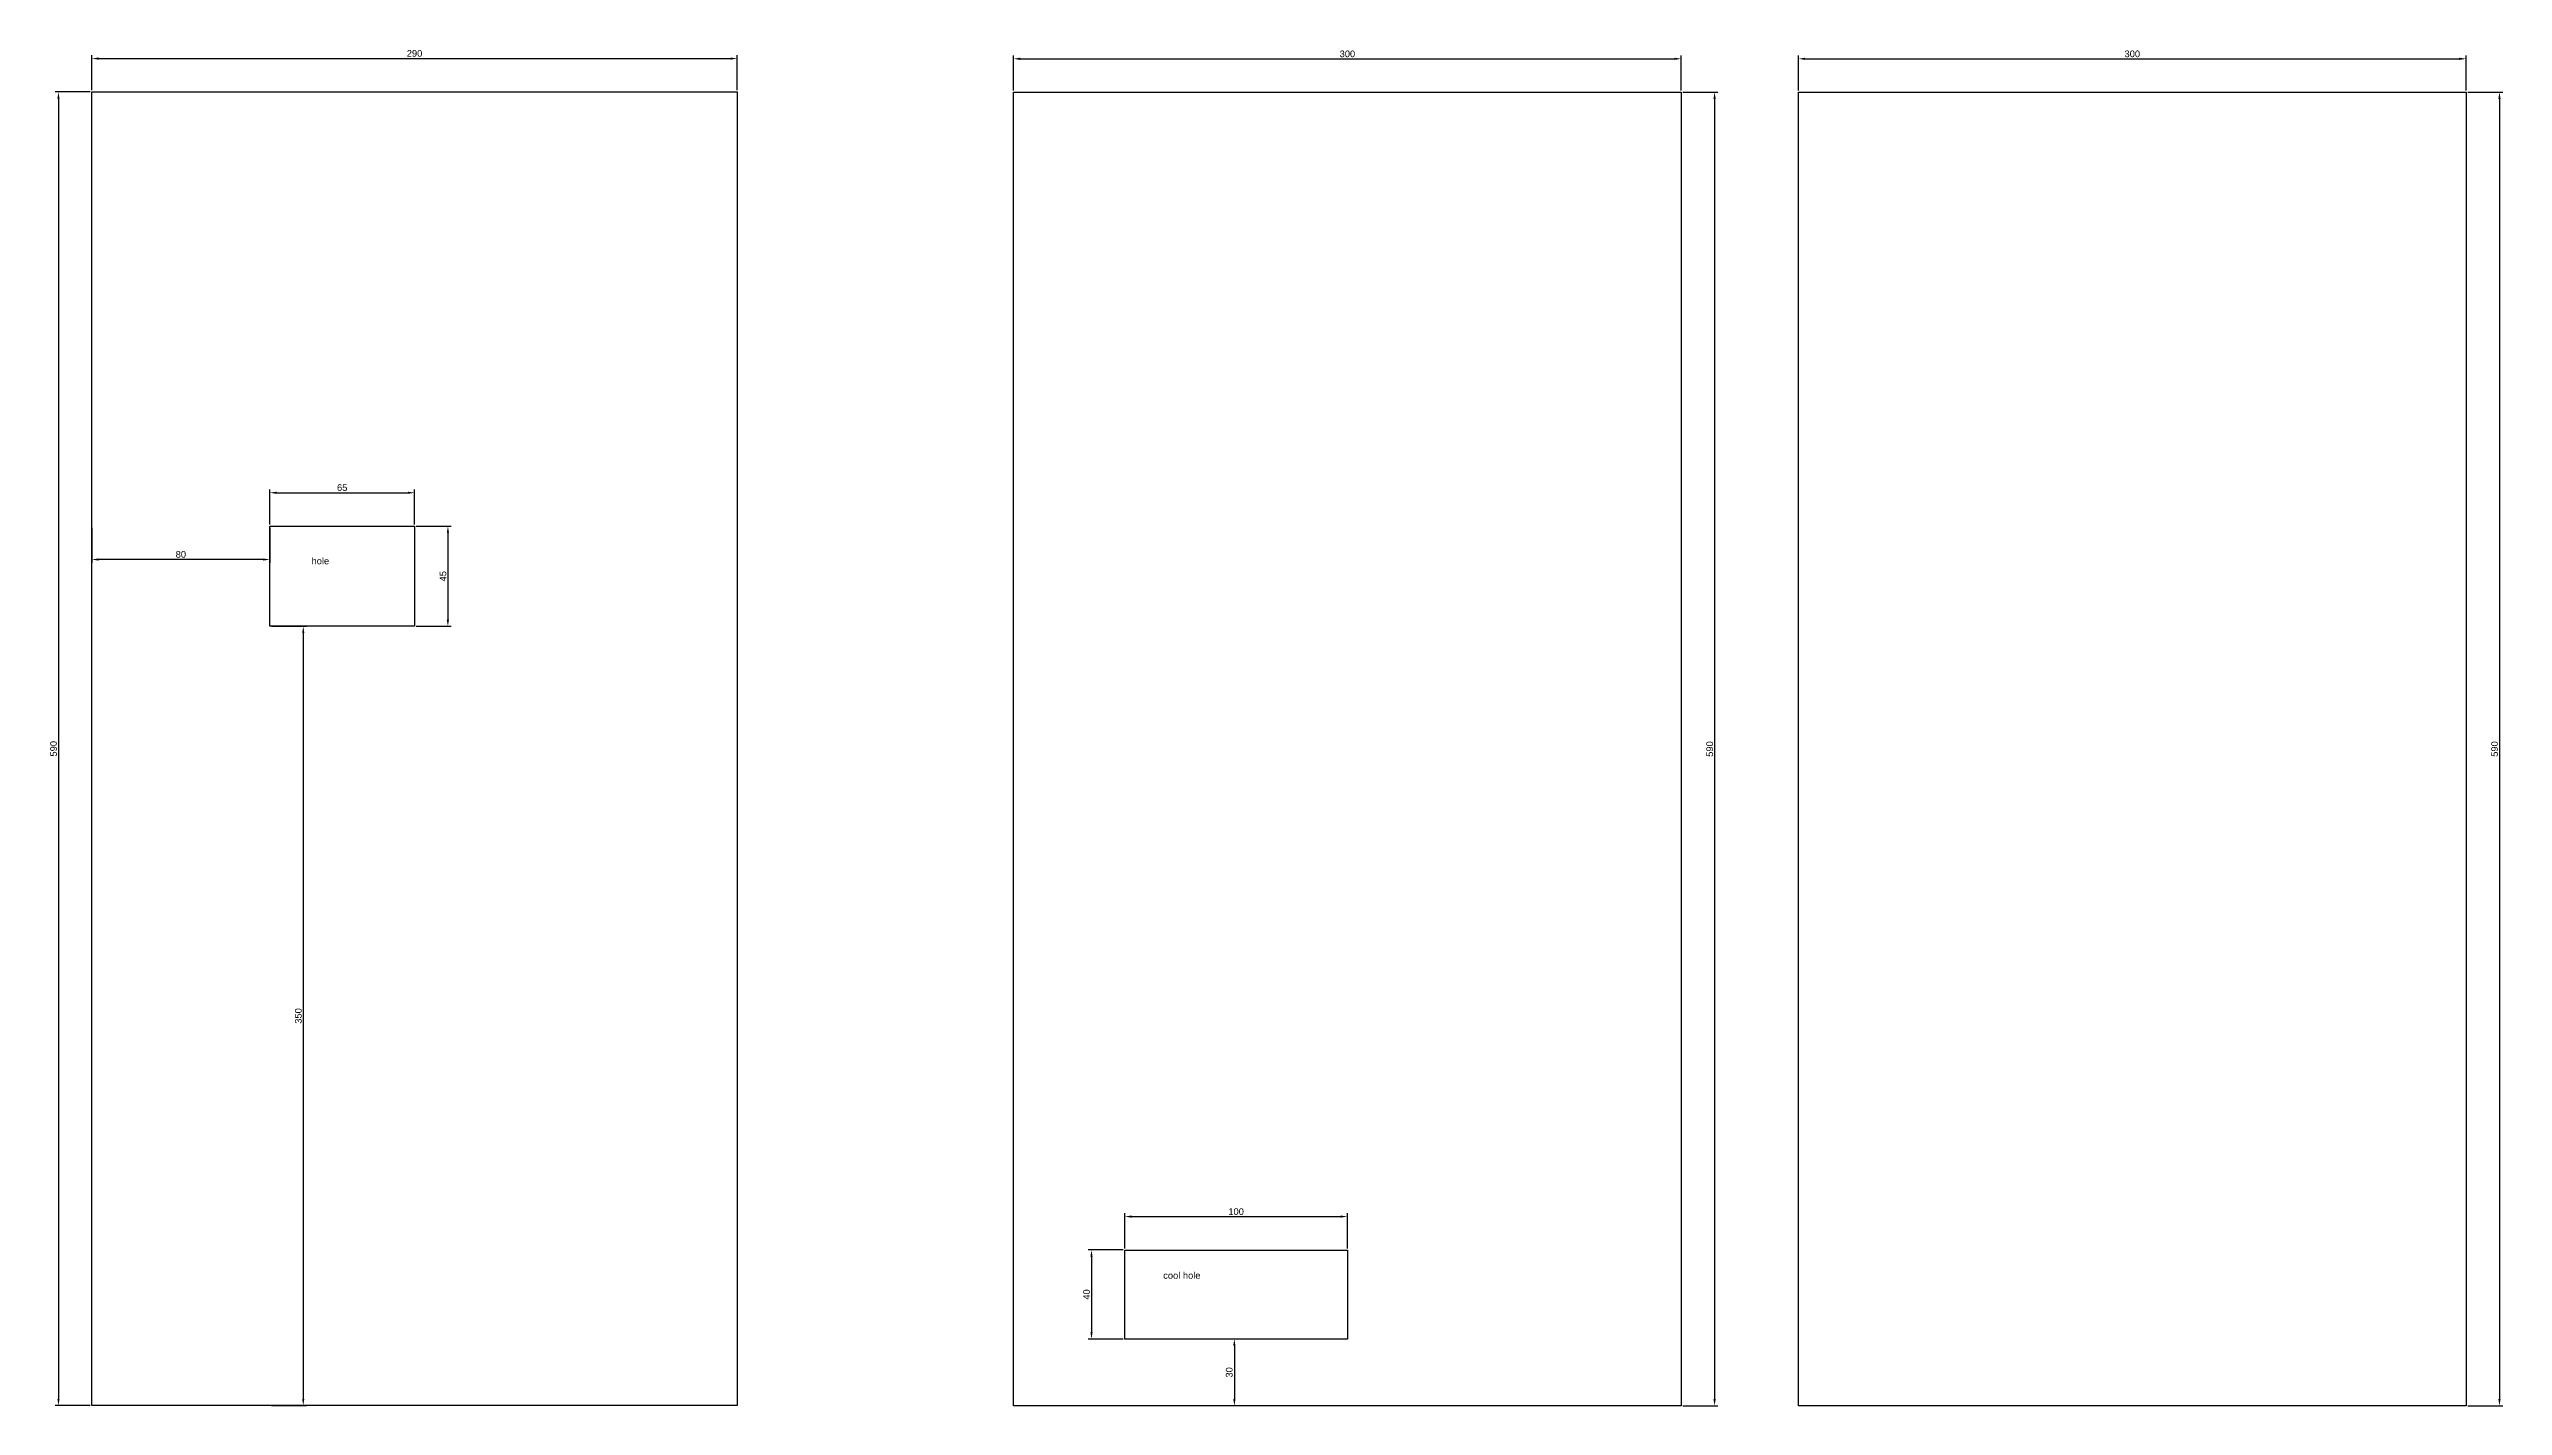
# Model space of a CAD drawing. Header units: millimetres. Extents: x 773 to 2969, y 851 to 1549.
# Drawn here: x 1866 to 2969, y 939 to 1548 of the extents above; entities that cross this region are included whole.
import ezdxf

# ---------------------------------------------------------------- set-up
doc = ezdxf.new("R2010")
doc.units = ezdxf.units.MM
doc.styles.add('Arial_3', font='Arial Unicode MS.ttf', dxfattribs={"height": 3})
doc.styles.get("Standard").update_dxf_attribs({"font": 'Arial Unicode MS.ttf'})
doc.dimstyles.new('Decimal-3', dxfattribs={"dimscale": 1.2, "dimtxt": 2.5, "dimasz": 2.5, "dimexe": 1.25, "dimexo": 0.625, "dimtad": 1, "dimtxsty": 'Standard', "dimcen": 2.5, "dimadec": 0, "dimazin": 0, "dimtfac": 1, "dimtmove": 0, "dimatfit": 3, "dimfxl": 1, "dimarcsym": 0})

# ---------------------------------------------------------------- blocks, each defined once
blk = doc.blocks.new('*D13')
at = {"color": 0, "lineweight": -2, "transparency": 16777216}
for p, q in [((1885.6, 1529.5), (1885.6, 1545.2)), ((1888.6, 1543.7), (2172.6, 1543.7)), ((2175.6, 1529.5), (2175.6, 1545.2))]:
    blk.add_line(p, q, dxfattribs=at)
at = {"color": 0, "transparency": 16777216}
for points in [[(1888.6, 1544.2), (1888.6, 1543.2), (1885.6, 1543.7)], [(2172.6, 1544.2), (2172.6, 1543.2), (2175.6, 1543.7)]]:
    blk.add_solid(points, dxfattribs=at)
at = {"layer": 'Defpoints', "color": 0, "transparency": 16777216}
for p in [(2175.6, 1543.7), (1885.6, 1528.7), (2175.6, 1528.7)]:
    blk.add_point(p, dxfattribs=at)
at = {"color": 0, "transparency": 16777216, "insert": (2030.6, 1546), "char_height": 3, "attachment_point": 5}
blk.add_mtext('290', dxfattribs=at)
blk = doc.blocks.new('*D14')
at = {"color": 0, "lineweight": -2, "transparency": 16777216}
for p, q in [((1884.9, 1528.7), (1869.1, 1528.7)), ((1870.6, 1525.7), (1870.6, 941.7)), ((1884.9, 938.7), (1869.1, 938.7))]:
    blk.add_line(p, q, dxfattribs=at)
at = {"color": 0, "transparency": 16777216}
for points in [[(1870.1, 1525.7), (1871.1, 1525.7), (1870.6, 1528.7)], [(1870.1, 941.7), (1871.1, 941.7), (1870.6, 938.7)]]:
    blk.add_solid(points, dxfattribs=at)
at = {"layer": 'Defpoints', "color": 0, "transparency": 16777216}
for p in [(1885.6, 1528.7), (1870.6, 938.7), (1885.6, 938.7)]:
    blk.add_point(p, dxfattribs=at)
at = {"color": 0, "transparency": 16777216, "insert": (1868.4, 1233.7), "char_height": 3, "attachment_point": 5, "rotation": 90}
blk.add_mtext('590', dxfattribs=at)
blk = doc.blocks.new('*D24')
at = {"color": 0, "lineweight": -2, "transparency": 16777216}
for p, q in [((2299.8, 1529.3), (2299.8, 1545.1)), ((2599.8, 1529.3), (2599.8, 1545.1)), ((2302.8, 1543.6), (2596.8, 1543.6))]:
    blk.add_line(p, q, dxfattribs=at)
at = {"color": 0, "transparency": 16777216}
for points in [[(2302.8, 1544.1), (2302.8, 1543.1), (2299.8, 1543.6)], [(2596.8, 1544.1), (2596.8, 1543.1), (2599.8, 1543.6)]]:
    blk.add_solid(points, dxfattribs=at)
at = {"layer": 'Defpoints', "color": 0, "transparency": 16777216}
for p in [(2599.8, 1543.6), (2299.8, 1528.6), (2599.8, 1528.6)]:
    blk.add_point(p, dxfattribs=at)
at = {"color": 0, "transparency": 16777216, "insert": (2449.8, 1545.8), "char_height": 3, "attachment_point": 5}
blk.add_mtext('300', dxfattribs=at)
blk = doc.blocks.new('*D25')
at = {"color": 0, "lineweight": -2, "transparency": 16777216}
for p, q in [((2600.6, 1528.6), (2616.3, 1528.6)), ((2614.8, 1525.6), (2614.8, 941.6)), ((2600.6, 938.6), (2616.3, 938.6))]:
    blk.add_line(p, q, dxfattribs=at)
at = {"color": 0, "transparency": 16777216}
for points in [[(2614.3, 1525.6), (2615.3, 1525.6), (2614.8, 1528.6)], [(2614.3, 941.6), (2615.3, 941.6), (2614.8, 938.6)]]:
    blk.add_solid(points, dxfattribs=at)
at = {"layer": 'Defpoints', "color": 0, "transparency": 16777216}
for p in [(2599.8, 1528.6), (2599.8, 938.6), (2614.8, 938.6)]:
    blk.add_point(p, dxfattribs=at)
at = {"color": 0, "transparency": 16777216, "insert": (2612.6, 1233.6), "char_height": 3, "attachment_point": 5, "rotation": 90}
blk.add_mtext('590', dxfattribs=at)
blk = doc.blocks.new('*D33')
at = {"color": 0, "lineweight": -2, "transparency": 16777216}
for p, q in [((1965.6, 1334.5), (1965.6, 1350.2)), ((1968.6, 1348.7), (2027.6, 1348.7)), ((2030.6, 1334.5), (2030.6, 1350.2))]:
    blk.add_line(p, q, dxfattribs=at)
at = {"color": 0, "transparency": 16777216}
for points in [[(1968.6, 1349.2), (1968.6, 1348.2), (1965.6, 1348.7)], [(2027.6, 1349.2), (2027.6, 1348.2), (2030.6, 1348.7)]]:
    blk.add_solid(points, dxfattribs=at)
at = {"layer": 'Defpoints', "color": 0, "transparency": 16777216}
for p in [(2030.6, 1348.7), (1965.6, 1333.7), (2030.6, 1333.7)]:
    blk.add_point(p, dxfattribs=at)
at = {"color": 0, "transparency": 16777216, "insert": (1998.1, 1351), "char_height": 3, "attachment_point": 5}
blk.add_mtext('65', dxfattribs=at)
blk = doc.blocks.new('*D34')
at = {"color": 0, "lineweight": -2, "transparency": 16777216}
for p, q in [((2031.4, 1333.7), (2047.1, 1333.7)), ((2045.6, 1330.7), (2045.6, 1291.7)), ((2031.4, 1288.7), (2047.1, 1288.7))]:
    blk.add_line(p, q, dxfattribs=at)
at = {"color": 0, "transparency": 16777216}
for points in [[(2045.1, 1330.7), (2046.1, 1330.7), (2045.6, 1333.7)], [(2045.1, 1291.7), (2046.1, 1291.7), (2045.6, 1288.7)]]:
    blk.add_solid(points, dxfattribs=at)
at = {"layer": 'Defpoints', "color": 0, "transparency": 16777216}
for p in [(2030.6, 1333.7), (2030.6, 1288.7), (2045.6, 1288.7)]:
    blk.add_point(p, dxfattribs=at)
at = {"color": 0, "transparency": 16777216, "insert": (2043.4, 1311.2), "char_height": 3, "attachment_point": 5, "rotation": 90}
blk.add_mtext('45', dxfattribs=at)
blk = doc.blocks.new('*D35')
at = {"color": 0, "lineweight": -2, "transparency": 16777216}
for p, q in [((1885.6, 1333), (1885.6, 1317.2)), ((1965.6, 1333), (1965.6, 1317.2)), ((1962.6, 1318.7), (1888.6, 1318.7))]:
    blk.add_line(p, q, dxfattribs=at)
at = {"color": 0, "transparency": 16777216}
for points in [[(1888.6, 1319.2), (1888.6, 1318.2), (1885.6, 1318.7)], [(1962.6, 1319.2), (1962.6, 1318.2), (1965.6, 1318.7)]]:
    blk.add_solid(points, dxfattribs=at)
at = {"layer": 'Defpoints', "color": 0, "transparency": 16777216}
for p in [(1885.6, 1333.7), (1965.6, 1333.7), (1885.6, 1318.7)]:
    blk.add_point(p, dxfattribs=at)
at = {"color": 0, "transparency": 16777216, "insert": (1925.6, 1321), "char_height": 3, "attachment_point": 5}
blk.add_mtext('80', dxfattribs=at)
blk = doc.blocks.new('*D36')
at = {"color": 0, "lineweight": -2, "transparency": 16777216}
for p, q in [((1966.4, 1288.7), (1982.1, 1288.7)), ((1980.6, 1285.7), (1980.6, 941.7)), ((1966.4, 938.7), (1982.1, 938.7))]:
    blk.add_line(p, q, dxfattribs=at)
at = {"color": 0, "transparency": 16777216}
for points in [[(1980.1, 1285.7), (1981.1, 1285.7), (1980.6, 1288.7)], [(1980.1, 941.7), (1981.1, 941.7), (1980.6, 938.7)]]:
    blk.add_solid(points, dxfattribs=at)
at = {"layer": 'Defpoints', "color": 0, "transparency": 16777216}
for p in [(1965.6, 1288.7), (1965.6, 938.7), (1980.6, 938.7)]:
    blk.add_point(p, dxfattribs=at)
at = {"color": 0, "transparency": 16777216, "insert": (1978.4, 1113.7), "char_height": 3, "attachment_point": 5, "rotation": 90}
blk.add_mtext('350', dxfattribs=at)
blk = doc.blocks.new('*D37')
at = {"color": 0, "lineweight": -2, "transparency": 16777216}
for p, q in [((2349.8, 1009.3), (2349.8, 1025.1)), ((2352.8, 1023.6), (2446.8, 1023.6)), ((2449.8, 1009.3), (2449.8, 1025.1))]:
    blk.add_line(p, q, dxfattribs=at)
at = {"color": 0, "transparency": 16777216}
for points in [[(2352.8, 1024.1), (2352.8, 1023.1), (2349.8, 1023.6)], [(2446.8, 1024.1), (2446.8, 1023.1), (2449.8, 1023.6)]]:
    blk.add_solid(points, dxfattribs=at)
at = {"layer": 'Defpoints', "color": 0, "transparency": 16777216}
for p in [(2449.8, 1023.6), (2349.8, 1008.6), (2449.8, 1008.6)]:
    blk.add_point(p, dxfattribs=at)
at = {"color": 0, "transparency": 16777216, "insert": (2399.8, 1025.8), "char_height": 3, "attachment_point": 5}
blk.add_mtext('100', dxfattribs=at)
blk = doc.blocks.new('*D38')
at = {"color": 0, "lineweight": -2, "transparency": 16777216}
for p, q in [((2349.1, 1008.6), (2333.3, 1008.6)), ((2334.8, 1005.6), (2334.8, 971.6)), ((2349.1, 968.6), (2333.3, 968.6))]:
    blk.add_line(p, q, dxfattribs=at)
at = {"color": 0, "transparency": 16777216}
for points in [[(2334.3, 1005.6), (2335.3, 1005.6), (2334.8, 1008.6)], [(2334.3, 971.6), (2335.3, 971.6), (2334.8, 968.6)]]:
    blk.add_solid(points, dxfattribs=at)
at = {"layer": 'Defpoints', "color": 0, "transparency": 16777216}
for p in [(2349.8, 1008.6), (2334.8, 968.6), (2349.8, 968.6)]:
    blk.add_point(p, dxfattribs=at)
at = {"color": 0, "transparency": 16777216, "insert": (2332.6, 988.6), "char_height": 3, "attachment_point": 5, "rotation": 90}
blk.add_mtext('40', dxfattribs=at)
blk = doc.blocks.new('*D39')
at = {"color": 0, "lineweight": -2, "transparency": 16777216}
for p, q in [((2449.1, 968.6), (2397.5, 968.6)), ((2399, 965.6), (2399, 941.6)), ((2449.1, 938.6), (2397.5, 938.6))]:
    blk.add_line(p, q, dxfattribs=at)
at = {"color": 0, "transparency": 16777216}
for points in [[(2398.5, 965.6), (2399.5, 965.6), (2399, 968.6)], [(2398.5, 941.6), (2399.5, 941.6), (2399, 938.6)]]:
    blk.add_solid(points, dxfattribs=at)
at = {"layer": 'Defpoints', "color": 0, "transparency": 16777216}
for p in [(2449.8, 968.6), (2399, 938.6), (2449.8, 938.6)]:
    blk.add_point(p, dxfattribs=at)
at = {"color": 0, "transparency": 16777216, "insert": (2396.7, 953.6), "char_height": 3, "attachment_point": 5, "rotation": 90}
blk.add_mtext('30', dxfattribs=at)
blk = doc.blocks.new('*D42')
at = {"color": 0, "lineweight": -2, "transparency": 16777216}
for p, q in [((2652.5, 1529.3), (2652.5, 1545.1)), ((2952.5, 1529.3), (2952.5, 1545.1)), ((2655.5, 1543.6), (2949.5, 1543.6))]:
    blk.add_line(p, q, dxfattribs=at)
at = {"color": 0, "transparency": 16777216}
for points in [[(2655.5, 1544.1), (2655.5, 1543.1), (2652.5, 1543.6)], [(2949.5, 1544.1), (2949.5, 1543.1), (2952.5, 1543.6)]]:
    blk.add_solid(points, dxfattribs=at)
at = {"layer": 'Defpoints', "color": 0, "transparency": 16777216}
for p in [(2952.5, 1543.6), (2652.5, 1528.6), (2952.5, 1528.6)]:
    blk.add_point(p, dxfattribs=at)
at = {"color": 0, "transparency": 16777216, "insert": (2802.5, 1545.8), "char_height": 3, "attachment_point": 5}
blk.add_mtext('300', dxfattribs=at)
blk = doc.blocks.new('*D43')
at = {"color": 0, "lineweight": -2, "transparency": 16777216}
for p, q in [((2953.3, 1528.6), (2969, 1528.6)), ((2967.5, 1525.6), (2967.5, 941.6)), ((2953.3, 938.6), (2969, 938.6))]:
    blk.add_line(p, q, dxfattribs=at)
at = {"color": 0, "transparency": 16777216}
for points in [[(2967, 1525.6), (2968, 1525.6), (2967.5, 1528.6)], [(2967, 941.6), (2968, 941.6), (2967.5, 938.6)]]:
    blk.add_solid(points, dxfattribs=at)
at = {"layer": 'Defpoints', "color": 0, "transparency": 16777216}
for p in [(2952.5, 1528.6), (2952.5, 938.6), (2967.5, 938.6)]:
    blk.add_point(p, dxfattribs=at)
at = {"color": 0, "transparency": 16777216, "insert": (2965.3, 1233.6), "char_height": 3, "attachment_point": 5, "rotation": 90}
blk.add_mtext('590', dxfattribs=at)

msp = doc.modelspace()

# ---------------------------------------------------------------- linework, layer by layer
for points in [[(1885.6, 1528.742), (2175.6, 1528.742), (2175.6, 938.742), (1885.6, 938.742)], [(2299.817, 1528.563), (2599.817, 1528.563), (2599.817, 938.563), (2299.817, 938.563)], [(2652.547, 1528.563), (2952.547, 1528.563), (2952.547, 938.563), (2652.547, 938.563)], [(1965.6, 1333.742), (2030.6, 1333.742), (2030.6, 1288.742), (1965.6, 1288.742)], [(2349.817, 1008.563), (2449.817, 1008.563), (2449.817, 968.563), (2349.817, 968.563)]]:
    msp.add_lwpolyline(points, close=True)

# ---------------------------------------------------------------- texts
at = {"char_height": 3, "attachment_point": 1, "style": 'Arial_3'}
for s, width, insert in [('hole', 16.13965, (1984.324, 1319.564)), ('cool hole', 59.0465, (2367.023, 998.667))]:
    msp.add_mtext_dynamic_manual_height_columns(s, width=width, gutter_width=15, heights=[0], dxfattribs=dict(at, insert=insert))

# ---------------------------------------------------------------- dimensions: what is measured, and where the dimension line sits
for base, p1, p2, picture, middle in [((2175.6, 1543.742), (1885.6, 1528.742), (2175.6, 1528.742), '*D13', (2030.6, 1545.992)), ((2599.817, 1543.563), (2299.817, 1528.563), (2599.817, 1528.563), '*D24', (2449.817, 1545.813)), ((2952.547, 1543.563), (2652.547, 1528.563), (2952.547, 1528.563), '*D42', (2802.547, 1545.813)), ((2030.6, 1348.742), (1965.6, 1333.742), (2030.6, 1333.742), '*D33', (1998.1, 1350.992)), ((1885.6, 1318.742), (1965.6, 1333.742), (1885.6, 1333.742), '*D35', (1925.6, 1320.992)), ((2449.817, 1023.563), (2349.817, 1008.563), (2449.817, 1008.563), '*D37', (2399.817, 1025.813))]:
    dim = msp.add_linear_dim(base=base, p1=p1, p2=p2, dimstyle='Decimal-3')
    dim.commit()
    dim.dimension.update_dxf_attribs({"geometry": picture, "text_midpoint": middle})
for base, p1, p2, picture, middle in [((1870.6, 938.742), (1885.6, 1528.742), (1885.6, 938.742), '*D14', (1868.35, 1233.742)), ((2614.817, 938.563), (2599.817, 1528.563), (2599.817, 938.563), '*D25', (2612.567, 1233.563)), ((2967.547, 938.563), (2952.547, 1528.563), (2952.547, 938.563), '*D43', (2965.297, 1233.563)), ((2045.6, 1288.742), (2030.6, 1333.742), (2030.6, 1288.742), '*D34', (2043.35, 1311.242)), ((1980.6, 938.742), (1965.6, 1288.742), (1965.6, 938.742), '*D36', (1978.35, 1113.742)), ((2334.817, 968.563), (2349.817, 1008.563), (2349.817, 968.563), '*D38', (2332.567, 988.563)), ((2398.97, 938.563), (2449.817, 968.563), (2449.817, 938.563), '*D39', (2396.72, 953.563))]:
    dim = msp.add_linear_dim(base=base, p1=p1, p2=p2, angle=90, dimstyle='Decimal-3')
    dim.commit()
    dim.dimension.update_dxf_attribs({"geometry": picture, "text_midpoint": middle})

doc.saveas('drawing.dxf')
